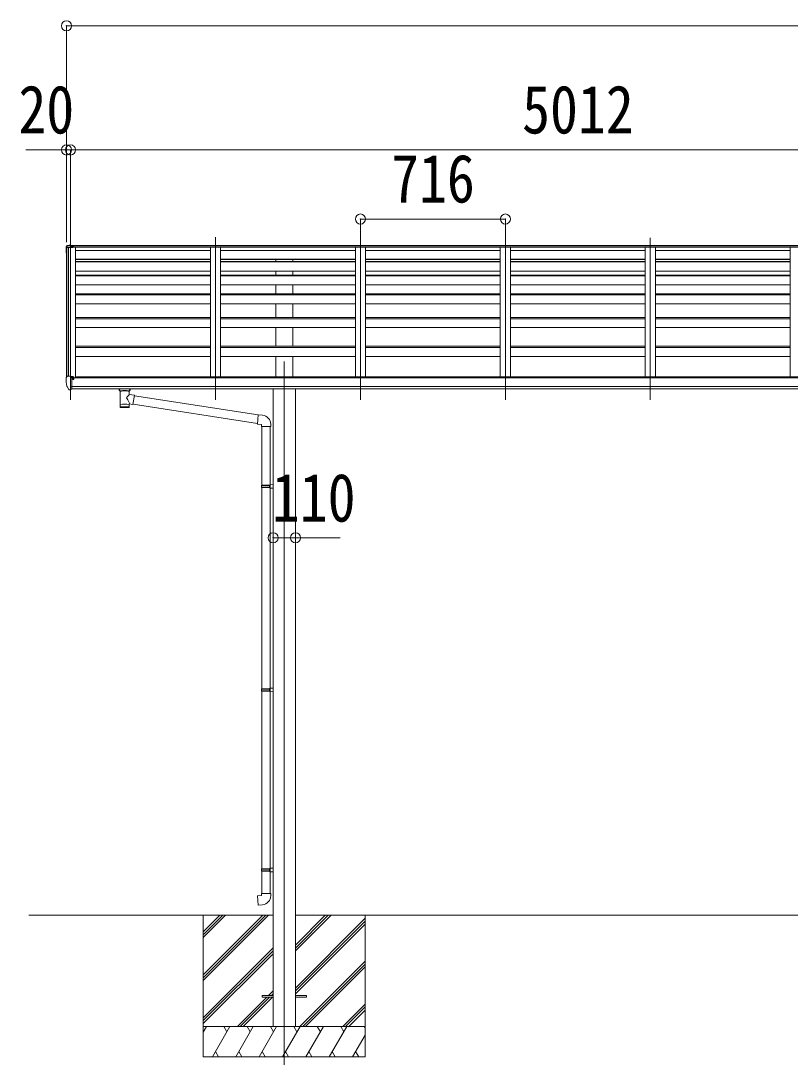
# Model space of a CAD drawing. Units: millimetres at full size. Extents: x -13976 to 14131, y -9754 to 9646.
# Drawn here: x 57 to 3859, y -5937 to -812 of the extents above; entities that cross this region are included whole.
import ezdxf
from ezdxf.enums import TextEntityAlignment as Align

# ---------------------------------------------------------------- set-up
doc = ezdxf.new("R2010")
doc.units = ezdxf.units.MM
doc.header["$LTSCALE"] = 50
doc.header["$PDMODE"] = 32
doc.header["$PDSIZE"] = 50
for name, color, linetype, lineweight in [('0-0_0', 7, 'Continuous', 9), ('0-1_本体', 4, 'Continuous', 9), ('0-2_部品', 7, 'Continuous', 9), ('0-8_PARTS2', 2, 'Continuous', 9), ('0-A_寸法', 6, 'Continuous', 9)]:
    doc.layers.add(name, color=color, linetype=linetype, lineweight=lineweight)
doc.styles.add('ＭＳ ゴシック', font='')
doc.styles.get('ＭＳ ゴシック').set_extended_font_data('MS Gothic')

msp = doc.modelspace()

# ---------------------------------------------------------------- linework, layer by layer
at = {"layer": '0-0_0'}
for p, q in [((97.08, -5235.23), (1304.05, -5235.23)), ((959.05, -5317.28), (1041.09, -5235.23)), ((959.05, -5331.42), (1055.24, -5235.23)), ((959.05, -5345.56), (1069.38, -5235.23)), ((959.05, -5557.69), (1281.51, -5235.23)), ((959.05, -5543.55), (1267.37, -5235.23)), ((959.05, -5529.41), (1253.23, -5235.23)), ((959.05, -5235.23), (959.05, -5935.23)), ((1414.05, -5382.78), (1561.59, -5235.23)), ((1414.05, -5396.92), (1575.74, -5235.23)), ((1414.05, -5411.06), (1589.88, -5235.23)), ((1414.05, -5235.23), (4204.05, -5235.23)), ((1414.05, -5594.91), (1759.05, -5249.91)), ((1414.05, -5609.05), (1759.05, -5264.05)), ((1414.05, -5623.19), (1759.05, -5278.2)), ((1759.05, -5235.23), (1759.05, -5935.23)), ((959.05, -5741.54), (1304.05, -5396.54)), ((959.05, -5755.68), (1304.05, -5410.69)), ((959.05, -5769.83), (1304.05, -5424.83)), ((1435.86, -5785.23), (1759.05, -5462.04)), ((1450, -5785.23), (1759.05, -5476.19)), ((1464.14, -5785.23), (1759.05, -5490.33)), ((1281.14, -5631.58), (1304.05, -5608.68)), ((1295.29, -5631.58), (1304.05, -5622.82)), ((1127.49, -5785.23), (1272.14, -5640.58)), ((1141.63, -5785.23), (1286.29, -5640.58)), ((1155.77, -5785.23), (1300.43, -5640.58)), ((1647.99, -5785.23), (1759.05, -5674.17)), ((1662.13, -5785.23), (1759.05, -5688.32)), ((1676.27, -5786.08), (1759.05, -5703.3)), ((959.05, -5812.74), (974.93, -5785.23)), ((1759.05, -5785.23), (959.05, -5785.23)), ((1003.79, -5935.23), (1090.4, -5785.23)), ((1075.4, -5811.21), (1060.4, -5785.23)), ((1119.26, -5935.23), (1205.87, -5785.23)), ((1190.87, -5811.22), (1175.86, -5785.23)), ((1234.73, -5935.23), (1321.34, -5785.23)), ((1306.34, -5811.21), (1291.33, -5785.23)), ((1350.2, -5935.23), (1436.81, -5785.23)), ((1421.81, -5811.21), (1406.8, -5785.23)), ((1465.67, -5935.23), (1552.28, -5785.23)), ((1537.28, -5811.21), (1522.28, -5785.23)), ((1581.14, -5935.23), (1667.75, -5785.23)), ((1637.75, -5785.23), (1652.75, -5811.21)), ((1753.22, -5785.23), (1759.05, -5795.33)), ((1696.61, -5935.23), (1759.05, -5827.1)), ((959.05, -5935.23), (1759.05, -5935.23)), ((1018.79, -5909.25), (1033.79, -5935.23)), ((1134.26, -5909.25), (1149.26, -5935.23)), ((1249.73, -5909.25), (1264.73, -5935.23)), ((1365.2, -5909.25), (1380.2, -5935.23)), ((1480.67, -5909.25), (1495.67, -5935.23)), ((1596.14, -5909.25), (1611.14, -5935.23)), ((1711.61, -5909.25), (1726.61, -5935.23))]:
    msp.add_line(p, q, dxfattribs=at)
at = {"layer": '0-1_本体'}
for p, q in [((283.06, -1935.35), (283.04, -2575.47)), ((284, -1934.51), (291.84, -1934.1)), ((292.05, -1934.09), (292.05, -2568.92)), ((292.75, -2568.92), (292.75, -1934.09)), ((5303.04, -1931.62), (315.05, -1931.62)), ((5303.04, -1932.53), (315.05, -1932.53)), ((318.55, -1924.42), (5299.54, -1924.42)), ((5299.54, -1926), (318.55, -1926)), ((328.05, -1932.53), (328.05, -2578.73)), ((994.05, -1932.53), (994.05, -2572.32)), ((1044.05, -1932.53), (1044.05, -2572.32)), ((1710.05, -1932.53), (1710.05, -2572.32)), ((1760.05, -1932.53), (1760.05, -2572.32)), ((2426.05, -1932.53), (2426.05, -2572.32)), ((2476.05, -1932.53), (2476.05, -2572.32)), ((3142.05, -1932.53), (3142.05, -2572.32)), ((3192.05, -1932.53), (3192.05, -2572.32)), ((3858.05, -1932.53), (3858.05, -2572.32)), ((994.05, -1947.73), (328.05, -1947.73)), ((994.05, -1991.26), (328.05, -1991.26)), ((994.05, -1992.33), (328.05, -1992.33)), ((994.05, -1993.64), (328.05, -1993.64)), ((1710.05, -1947.73), (1044.05, -1947.73)), ((1710.05, -1991.26), (1044.05, -1991.26)), ((1710.05, -1992.33), (1044.05, -1992.33)), ((1710.05, -1993.64), (1044.05, -1993.64)), ((1316.55, -2002.47), (1316.55, -1993.64)), ((1401.55, -2002.47), (1401.55, -1993.64)), ((2426.05, -1947.73), (1760.05, -1947.73)), ((2426.05, -1991.26), (1760.05, -1991.26)), ((2426.05, -1992.33), (1760.05, -1992.33)), ((2426.05, -1993.64), (1760.05, -1993.64)), ((3142.05, -1947.73), (2476.05, -1947.73)), ((3142.05, -1991.26), (2476.05, -1991.26)), ((3142.05, -1992.33), (2476.05, -1992.33)), ((3142.05, -1993.64), (2476.05, -1993.64)), ((3858.05, -1947.73), (3192.05, -1947.73)), ((3858.05, -1991.26), (3192.05, -1991.26)), ((3858.05, -1992.33), (3192.05, -1992.33)), ((3858.05, -1993.64), (3192.05, -1993.64)), ((328.05, -2002.47), (994.05, -2002.47)), ((994.05, -2005.05), (328.05, -2005.05)), ((994.05, -2049.79), (328.05, -2049.79)), ((1044.05, -2002.47), (1710.05, -2002.47)), ((1710.05, -2005.05), (1044.05, -2005.05)), ((1710.05, -2049.79), (1044.05, -2049.79)), ((1316.55, -2070.38), (1316.55, -2049.79)), ((1401.55, -2070.38), (1401.55, -2049.79)), ((1760.05, -2002.47), (2426.05, -2002.47)), ((2426.05, -2005.05), (1760.05, -2005.05)), ((2426.05, -2049.79), (1760.05, -2049.79)), ((2476.05, -2002.47), (3142.05, -2002.47)), ((3142.05, -2005.05), (2476.05, -2005.05)), ((3142.05, -2049.79), (2476.05, -2049.79)), ((3192.05, -2002.47), (3858.05, -2002.47)), ((3858.05, -2005.05), (3192.05, -2005.05)), ((3858.05, -2049.79), (3192.05, -2049.79)), ((328.05, -2070.38), (994.05, -2070.38)), ((328.05, -2073.95), (994.05, -2073.95)), ((1044.05, -2070.38), (1710.05, -2070.38)), ((1044.05, -2073.95), (1710.05, -2073.95)), ((1760.05, -2070.38), (2426.05, -2070.38)), ((1760.05, -2073.95), (2426.05, -2073.95)), ((2476.05, -2070.38), (3142.05, -2070.38)), ((2476.05, -2073.95), (3142.05, -2073.95)), ((3192.05, -2070.38), (3858.05, -2070.38)), ((3192.05, -2073.95), (3858.05, -2073.95)), ((328.05, -2118.49), (994.05, -2118.49)), ((1044.05, -2118.49), (1710.05, -2118.49)), ((1316.55, -2162.94), (1316.55, -2118.49)), ((1401.55, -2162.94), (1401.55, -2118.49)), ((1760.05, -2118.49), (2426.05, -2118.49)), ((2476.05, -2118.49), (3142.05, -2118.49)), ((3192.05, -2118.49), (3858.05, -2118.49)), ((328.05, -2162.94), (994.05, -2162.94)), ((994.05, -2167.6), (328.05, -2167.6)), ((1044.05, -2162.94), (1710.05, -2162.94)), ((1710.05, -2167.6), (1044.05, -2167.6)), ((1760.05, -2162.94), (2426.05, -2162.94)), ((2426.05, -2167.6), (1760.05, -2167.6)), ((2476.05, -2162.94), (3142.05, -2162.94)), ((3142.05, -2167.6), (2476.05, -2167.6)), ((3192.05, -2162.94), (3858.05, -2162.94)), ((3858.05, -2167.6), (3192.05, -2167.6)), ((328.05, -2211.87), (994.05, -2211.87)), ((1044.05, -2211.87), (1710.05, -2211.87)), ((1316.55, -2280.14), (1316.55, -2211.87)), ((1401.55, -2280.14), (1401.55, -2211.87)), ((1760.05, -2211.87), (2426.05, -2211.87)), ((2476.05, -2211.87), (3142.05, -2211.87)), ((3192.05, -2211.87), (3858.05, -2211.87)), ((328.05, -2280.14), (994.05, -2280.14)), ((328.05, -2285.87), (994.05, -2285.87)), ((1044.05, -2280.14), (1710.05, -2280.14)), ((1044.05, -2285.87), (1710.05, -2285.87)), ((1760.05, -2280.14), (2426.05, -2280.14)), ((1760.05, -2285.87), (2426.05, -2285.87)), ((2476.05, -2280.14), (3142.05, -2280.14)), ((2476.05, -2285.87), (3142.05, -2285.87)), ((3192.05, -2280.14), (3858.05, -2280.14)), ((3192.05, -2285.87), (3858.05, -2285.87)), ((328.05, -2329.81), (994.05, -2329.81)), ((1044.05, -2329.81), (1710.05, -2329.81)), ((1316.55, -2421.54), (1316.55, -2329.81)), ((1401.55, -2421.54), (1401.55, -2329.81)), ((1760.05, -2329.81), (2426.05, -2329.81)), ((2476.05, -2329.81), (3142.05, -2329.81)), ((3192.05, -2329.81), (3858.05, -2329.81)), ((328.05, -2421.54), (994.05, -2421.54)), ((328.05, -2428.34), (994.05, -2428.34)), ((1044.05, -2421.54), (1710.05, -2421.54)), ((1044.05, -2428.34), (1710.05, -2428.34)), ((1760.05, -2421.54), (2426.05, -2421.54)), ((1760.05, -2428.34), (2426.05, -2428.34)), ((2476.05, -2421.54), (3142.05, -2421.54)), ((2476.05, -2428.34), (3142.05, -2428.34)), ((3192.05, -2421.54), (3858.05, -2421.54)), ((3192.05, -2428.34), (3858.05, -2428.34)), ((328.05, -2471.89), (994.05, -2471.89)), ((1044.05, -2471.89), (1710.05, -2471.89)), ((1316.55, -2572.32), (1316.55, -2471.89)), ((1401.55, -2572.32), (1401.55, -2471.89)), ((1760.05, -2471.89), (2426.05, -2471.89)), ((2476.05, -2471.89), (3142.05, -2471.89)), ((3192.05, -2471.89), (3858.05, -2471.89)), ((5308.55, -2578.73), (309.55, -2578.73)), ((5285.05, -2572.32), (333.05, -2572.32)), ((333.05, -2578.73), (333.05, -2572.4)), ((309.55, -2620.33), (5308.55, -2620.33)), ((5308.55, -2632.17), (309.55, -2632.1)), ((1304.05, -2632.11), (1304.05, -5785.23)), ((1414.05, -2632.12), (1414.05, -5785.23))]:
    msp.add_line(p, q, dxfattribs=at)
msp.add_circle((317.02, -2583.84), 3, dxfattribs=at)
msp.add_arc((284.05, -1935.51), 1, 93, 173.32986, dxfattribs=at)
at = {"layer": '0-2_部品'}
for p, q in [((281.05, -1931.91), (281.05, -1936)), ((281.05, -1936.68), (281.05, -1936)), ((286.08, -1923.76), (281.6, -1930.19)), ((281.6, -1930.19), (281.6, -1933.71)), ((282.55, -1936.68), (282.55, -1936)), ((287.26, -1925.2), (282.84, -1932.61)), ((291.95, -1931.93), (283.9, -1932.32)), ((291.95, -1932.59), (283.9, -1933.01)), ((293.09, -1922.95), (286.84, -1923.34)), ((286.84, -1923.34), (286.96, -1923.34)), ((286.96, -1923.34), (287.29, -1923.56)), ((287.26, -1925.2), (303.05, -1924.36)), ((287.33, -1925.01), (287.26, -1925.2)), ((287.29, -1923.56), (287.4, -1924.07)), ((287.4, -1924.8), (287.33, -1925.01)), ((287.4, -1924.07), (287.4, -1924.8)), ((291.95, -1931.93), (315.05, -1930.55)), ((291.95, -1932.59), (315.05, -1931.19)), ((303.05, -1922.35), (299.01, -1922.59)), ((303.05, -1922.35), (303.05, -1923.12)), ((318.55, -1923.29), (303.05, -1922.35)), ((303.05, -1923.12), (303.05, -1922.35)), ((303.05, -1923.12), (303.05, -1923.84)), ((303.05, -1923.84), (303.05, -1923.12)), ((303.05, -1924.36), (303.05, -1923.84)), ((318.55, -1925.18), (303.05, -1924.36)), ((303.05, -1926.76), (303.05, -1924.36)), ((303.05, -1926.76), (315.05, -1927.18)), ((315.05, -1927.18), (315.05, -1930.55)), ((318.55, -1928.88), (315.05, -1928.88)), ((315.05, -1930.55), (315.05, -1931.19)), ((315.05, -1931.19), (315.05, -1934.09)), ((318.55, -1923.29), (318.55, -1924.06)), ((281.05, -2578.29), (281.05, -2578.92)), ((287.96, -2569.49), (283.89, -2575.3)), ((291.05, -2568.92), (288.72, -2569.06)), ((303.05, -2568.92), (291.05, -2568.92)), ((304.55, -2569.84), (303.05, -2569.84)), ((309.55, -2578.65), (303.05, -2578.26)), ((304.55, -2569.84), (304.55, -2576.01)), ((314.22, -2571.34), (304.55, -2570.62)), ((304.55, -2573.61), (318.55, -2573.66)), ((309.55, -2576.01), (304.55, -2576.01)), ((309.55, -2634.22), (309.55, -2576.01)), ((314.02, -2583.84), (314.55, -2583.84)), ((314.22, -2571.34), (314.39, -2571.36)), ((314.39, -2571.36), (314.55, -2571.39)), ((314.55, -2571.39), (314.69, -2571.43)), ((314.55, -2583.84), (314.85, -2583.84)), ((314.69, -2571.43), (314.81, -2571.48)), ((314.81, -2571.48), (314.91, -2571.54)), ((314.85, -2582.65), (314.85, -2583.84)), ((314.85, -2583.84), (319.55, -2583.84)), ((314.91, -2571.54), (314.99, -2571.61)), ((314.99, -2571.61), (315.03, -2571.68)), ((315.03, -2571.68), (315.05, -2571.75)), ((315.05, -2573.65), (315.05, -2571.75)), ((319.55, -2574.77), (319.55, -2578.73)), ((319.55, -2582.22), (319.55, -2583.84)), ((319.55, -2583.84), (320.02, -2583.84)), ((295.42, -2635.61), (285.68, -2620.23)), ((301.55, -2637.33), (297.84, -2637.1)), ((303.05, -2623.53), (306.21, -2623.12)), ((309.55, -2634.22), (304.05, -2634.22)), ((306.21, -2623.12), (309.55, -2622.69)), ((543.55, -2638.22), (543.55, -2632.1)), ((543.56, -2637.92), (543.81, -2636.96)), ((543.59, -2638.28), (543.56, -2637.92)), ((543.59, -2638.16), (543.56, -2638.52)), ((543.56, -2638.52), (543.81, -2639.48)), ((543.81, -2636.96), (544.33, -2636.08)), ((543.81, -2639.48), (544.33, -2640.36)), ((544.33, -2636.08), (545.13, -2635.24)), ((544.33, -2640.36), (545.13, -2641.2)), ((545.13, -2635.24), (546.25, -2634.44)), ((545.13, -2641.2), (546.25, -2642)), ((546.25, -2634.44), (547.65, -2633.72)), ((546.25, -2642), (547.65, -2642.72)), ((547.65, -2642.72), (547.63, -2723.01)), ((593.45, -2633.73), (593.68, -2633.82)), ((593.45, -2642.71), (593.68, -2642.61)), ((593.45, -2660.29), (593.45, -2642.71)), ((618.67, -2664.2), (593.45, -2660.29)), ((593.68, -2633.82), (595.04, -2634.56)), ((593.68, -2642.61), (595.04, -2641.88)), ((595.04, -2634.56), (596.15, -2635.41)), ((595.04, -2641.88), (596.15, -2641.03)), ((596.15, -2635.41), (596.91, -2636.27)), ((596.15, -2641.03), (596.91, -2640.17)), ((596.91, -2636.27), (597.37, -2637.17)), ((596.91, -2640.17), (597.37, -2639.27)), ((597.37, -2637.17), (597.54, -2638.06)), ((597.37, -2639.27), (597.54, -2638.38)), ((597.55, -2638.22), (597.55, -2632.1)), ((618.67, -2664.2), (611.65, -2709.46)), ((593.46, -2723.01), (593.45, -2706.38)), ((593.45, -2706.64), (611.65, -2709.46)), ((1226.44, -2803.05), (611.92, -2707.72)), ((1230.11, -2761.12), (618.36, -2666.21)), ((1230.13, -2760.86), (1226.12, -2806.68)), ((1250.97, -2762.68), (1230.13, -2760.86)), ((1226.12, -2806.68), (1246.05, -2808.43)), ((1246.05, -2808.43), (1246.05, -2818.43)), ((1246.05, -2818.43), (1292.05, -2818.43)), ((1248.05, -2818.43), (1248.05, -3108.71)), ((1290.05, -2818.43), (1290.05, -3106.15)), ((1292.05, -2818.43), (1292.05, -2807.51)), ((1246.05, -3110.71), (1247.05, -3108.71)), ((1246.05, -3110.71), (1246.05, -3118.71)), ((1246.05, -3110.71), (1290.05, -3110.71)), ((1246.05, -3118.71), (1247.05, -3120.71)), ((1246.05, -3118.71), (1290.05, -3118.71)), ((1247.05, -3108.71), (1290.05, -3108.71)), ((1247.05, -3120.71), (1290.05, -3120.71)), ((1248.05, -3120.71), (1248.05, -4114.89)), ((1285.57, -3110.71), (1285.14, -3108.71)), ((1285.57, -3118.71), (1285.14, -3120.71)), ((1285.57, -3110.71), (1285.57, -3118.71)), ((1288.05, -3106.21), (1304.05, -3105.74)), ((1288.05, -3108.21), (1288.05, -3106.21)), ((1288.05, -3108.21), (1290.05, -3108.21)), ((1288.05, -3123.21), (1288.05, -3121.21)), ((1288.05, -3121.21), (1290.05, -3121.21)), ((1288.05, -3123.21), (1304.05, -3123.68)), ((1290.05, -3121.21), (1290.05, -3108.21)), ((1290.05, -3123.27), (1290.05, -4112.34)), ((1304.05, -3105.74), (1304.05, -3123.68)), ((1246.05, -4116.89), (1247.05, -4114.89)), ((1246.05, -4116.89), (1246.05, -4124.89)), ((1246.05, -4116.89), (1290.05, -4116.89)), ((1246.05, -4124.89), (1247.05, -4126.89)), ((1246.05, -4124.89), (1290.05, -4124.89)), ((1247.05, -4114.89), (1290.05, -4114.89)), ((1247.05, -4126.89), (1290.05, -4126.89)), ((1248.05, -4126.89), (1248.05, -5005.08)), ((1285.57, -4116.89), (1285.14, -4114.89)), ((1285.57, -4124.89), (1285.14, -4126.89)), ((1285.57, -4116.89), (1285.57, -4124.89)), ((1288.05, -4112.39), (1304.05, -4111.92)), ((1288.05, -4114.39), (1288.05, -4112.39)), ((1288.05, -4114.39), (1290.05, -4114.39)), ((1288.05, -4129.39), (1288.05, -4127.39)), ((1288.05, -4127.39), (1290.05, -4127.39)), ((1288.05, -4129.39), (1304.05, -4129.86)), ((1290.05, -4127.39), (1290.05, -4114.39)), ((1290.05, -4129.45), (1290.05, -5002.52)), ((1304.05, -4111.92), (1304.05, -4129.86)), ((1246.05, -5007.08), (1247.05, -5005.08)), ((1246.05, -5007.08), (1246.05, -5015.08)), ((1246.05, -5007.08), (1290.05, -5007.08)), ((1246.05, -5015.08), (1247.05, -5017.08)), ((1246.05, -5015.08), (1290.05, -5015.08)), ((1247.05, -5005.08), (1290.05, -5005.08)), ((1247.05, -5017.08), (1290.05, -5017.08)), ((1248.05, -5017.08), (1248.05, -5127.08)), ((1285.57, -5007.08), (1285.14, -5005.08)), ((1285.57, -5015.08), (1285.14, -5017.08)), ((1285.57, -5007.08), (1285.57, -5015.08)), ((1288.05, -5002.58), (1304.05, -5002.11)), ((1288.05, -5004.58), (1288.05, -5002.58)), ((1288.05, -5004.58), (1290.05, -5004.58)), ((1288.05, -5019.58), (1288.05, -5017.58)), ((1288.05, -5017.58), (1290.05, -5017.58)), ((1288.05, -5019.58), (1304.05, -5020.05)), ((1290.05, -5017.58), (1290.05, -5004.58)), ((1290.05, -5019.64), (1290.05, -5127.08)), ((1304.05, -5002.11), (1304.05, -5020.05)), ((1226.12, -5138.83), (1246.05, -5137.08)), ((1230.13, -5184.65), (1226.12, -5138.83)), ((1292.05, -5127.08), (1292.05, -5138)), ((1250.97, -5182.83), (1230.13, -5184.65))]:
    msp.add_line(p, q, dxfattribs=at)
at = {"layer": '0-2_部品', "color": 4}
for p, q in [((1249.25, -5631.58), (1304.05, -5631.58)), ((1249.25, -5631.58), (1249.25, -5640.58)), ((1414.05, -5631.58), (1468.85, -5631.58)), ((1468.85, -5631.58), (1468.85, -5640.58)), ((1249.25, -5640.58), (1304.05, -5640.58)), ((1414.05, -5640.58), (1468.85, -5640.58))]:
    msp.add_line(p, q, dxfattribs=at)
at = {"layer": '0-2_部品'}
for points in [[(283.97, -1934.51), (291.99, -1934.09), (315.05, -1934.09)], [(318.55, -1928.88), (318.55, -1927.58), (315.05, -1927.4)], [(318.55, -1924.06), (318.55, -1924.79), (318.55, -1925.18), (318.55, -1927.58)], [(301.55, -2637.33), (303.05, -2637.42), (303.05, -2568.92)], [(303.05, -2635.22), (303.55, -2635.22), (304.05, -2634.22)], [(1246.05, -5137.08), (1246.05, -5127.08), (1292.05, -5127.08)]]:
    msp.add_lwpolyline(points, dxfattribs=at)
for centre, radius, start, end in [((284.05, -1936), 2.99, 92.88363, 179.89821), ((481.55, -1936.68), 200.5, 180.00038, 188.11165), ((284.31, -1935.52), 3.27, 116.90088, 146.38921), ((284.05, -1936), 1.5, 92.88363, 179.89821), ((481.56, -1936.33), 199.01, 180.00039, 184.08805), ((481.56, -1936.68), 199.01, 180.00039, 184.08802), ((286.9, -1924.34), 1, 93.49169, 145.07667), ((283.62, -1719.51), 203.67, 272.66471, 274.33431), ((284.05, -2578.29), 3, 93, 180), ((473.54, -2578.92), 192.49, 180.0008, 192.1233), ((288.78, -2570.06), 1, 93.5, 145), ((317.05, -2583.84), 2.5, 151.64236, 180), ((317.05, -2583.84), 2.5, 0, 151.64236), ((288.28, -2618.73), 3, 191.83348, 210), ((298.02, -2634.11), 3, 210, 266.5), ((560.62, -2683.44), 51.38, 92.46126, 104.61963), ((580.5, -2683.44), 51.38, 75.38037, 87.53874), ((1247.05, -2807.51), 45, 0, 85), ((1247.05, -5138), 45, 275, 0)]:
    msp.add_arc(centre, radius, start, end, dxfattribs=at)
for centre, major_axis, ratio, start_param, end_param in [((284.05, -1931.91), (0, -3.01), 0.996195, 4.1015237, 4.712389), ((284.05, -1935.87), (-0.11, 3.55), 0.844901, 0.0150814, 0.3799029), ((318.55, -2574.77), (-0.02, 1.1), 0.906239, 4.6917496, 6.2625459), ((570.55, -2643.91), (-22.91, -0.42), 0.072511, 4.711586, 6.2823824), ((570.57, -2642.28), (-22.91, -0.42), 0.072511, 4.711586, 6.2823824), ((570.52, -2642.29), (22.92, -0.42), 0.07247, 0.0008089, 1.5716053), ((570.52, -2643.91), (22.92, -0.42), 0.07247, 0.0008089, 1.5716053), ((573.1, -2682.49), (20.32, 22.25), 0.045535, 4.9756507, 6.2441899), ((581.55, -2638.22), (16, 0), 0.361356, 0, 0.0194874), ((581.55, -2638.22), (16, 0), 0.361356, 6.2636979, 6.2831853), ((570.55, -2710.57), (22.91, 0), 0.122865, 6.2831853, 9.424778), ((570.55, -2679.84), (-22.81, 26.62), 0.234429, 3.1563334, 4.5976381), ((570.55, -2723.01), (22.92, 0), 0.101955, 6.2829723, 9.4248207), ((570.55, -2723.01), (22.92, 0), 0.101955, 3.1415499, 6.2833984)]:
    msp.add_ellipse(centre, major_axis=major_axis, ratio=ratio, start_param=start_param, end_param=end_param, dxfattribs=at)
at = {"layer": '0-8_PARTS2'}
for p, q in [((303.05, -1844.45), (303.05, -2686)), ((1019.05, -2686), (1019.05, -1881.75)), ((1735.05, -2686), (1735.05, -1881.75)), ((2451.05, -2686), (2451.05, -1886.03)), ((3167.05, -2686), (3167.05, -1886.03)), ((1359.05, -2497.2), (1359.05, -6003.23))]:
    msp.add_line(p, q, dxfattribs=at)
at = {"layer": '0-A_寸法'}
for p, q in [((283.06, -837.45), (283.06, -1451.34)), ((283.06, -837.45), (10347.04, -837.45)), ((283.06, -1451.34), (83.06, -1451.34)), ((303.05, -1451.34), (283.06, -1451.34)), ((283.06, -1451.34), (283.06, -1906.91)), ((303.05, -1451.34), (303.05, -1906.91)), ((303.05, -1451.34), (5315.05, -1451.34)), ((303.05, -1451.34), (303.05, -1906.91)), ((1735.05, -1792.78), (2451.05, -1792.78)), ((1735.05, -1792.78), (1735.05, -1910.38)), ((2451.05, -1792.78), (2451.05, -1910.38)), ((1304.05, -3368.46), (1414.05, -3368.46)), ((1414.05, -3368.46), (1635.78, -3368.46))]:
    msp.add_line(p, q, dxfattribs=at)
for p in [(283.06, -837.45), (283.06, -1451.34), (303.05, -1451.34), (1735.05, -1792.78), (2451.05, -1792.78), (1304.05, -3368.46), (1414.05, -3368.46)]:
    msp.add_point(p, dxfattribs=at)

# ---------------------------------------------------------------- texts
at = {"layer": '0-A_寸法', "color": 7, "style": 'ＭＳ ゴシック', "width": 0.85}
for s, p in [('20', (45.56, -1441.34)), ('5012', (2534.05, -1441.34)), ('716', (1886.8, -1782.78)), ('110', (1297.8, -3360.46))]:
    msp.add_text(s, height=238.3, dxfattribs=at).set_placement(p, align=Align.BOTTOM_LEFT)

doc.saveas('drawing.dxf')
